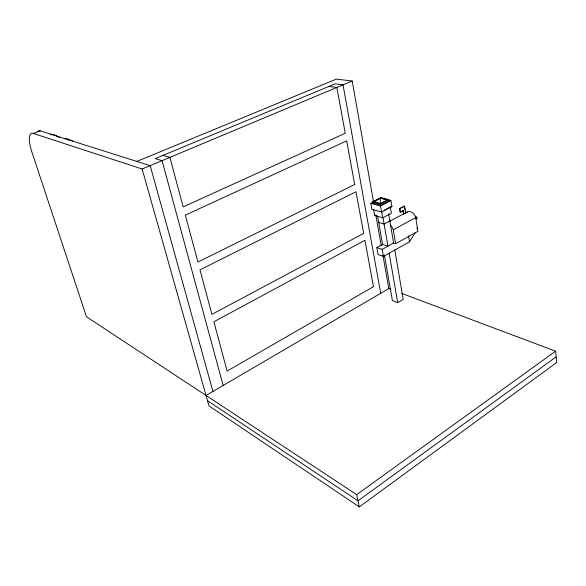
<?xml version="1.0" encoding="UTF-8"?>
<svg xmlns="http://www.w3.org/2000/svg" width="586" height="586" viewBox="0 0 586 586"><rect width="100%" height="100%" fill="white"/><g stroke="black" fill="none" stroke-linecap="round" stroke-linejoin="round"><path stroke-width="0.88" d="M383.017 217.743L387.939 246.186L382.548 244.45L376.835 247.585L378.087 254.573L383.449 256.39L409.504 241.835L415.196 232.635M406.699 212.418C410.171 209.642 415.093 213.934 415.723 217.589L417.891 231.353L395.631 243.688L393.067 242.875M359.313 506.897L356.691 494.65L86.464 316.755L31.739 151.518A22.964 7.083 66.7 0 1 33.409 133.462L142.142 168.995L208.975 405.886L359.313 506.897L556.7 362.514L555.609 351.19L401.637 293.396M556.158 356.867L358.002 500.796L207.51 400.692M356.691 494.65L555.609 351.19M384.401 254.998L392.408 300.589L397.711 302.654L403.197 299.365L394.803 250.046M206.038 395.469L388.804 288.583L390.518 289.228M373.824 201.701L380.248 198.061L387.485 199.833L380.424 203.496L373.824 201.701L380.856 198.083M376.835 247.585L382.211 249.35L393.616 243.051L388.635 213.787M415.569 218.659L416.434 218.19L416.573 219.069L417.086 218.783L416.829 217.172L415.218 216.725M395.631 243.688L393.279 229.771L415.723 217.589M415.452 217.919L416.829 217.172M389.858 220.981L384.108 224.057L378.681 222.446M389.031 221.662L407.438 211.81M405.922 213.363L404.421 206.089L399.571 208.653L400.15 212.176L403.256 210.792L403.842 214.41M400.15 212.176L403.256 210.792M373.582 209.246L374.593 215.465L382.746 217.824L391.419 213.231L390.283 206.997L391.931 206.624L390.921 200.602L388.481 199.958M399.571 208.653L404.758 206.177M384.013 210.286L390.283 206.997M373.216 202.111L370.828 203.335L371.89 209.319L381.581 212.059L391.931 206.624M370.828 203.335L380.534 206.008L390.921 200.602M372.484 201.877L380.38 204.038L388.833 199.65L389.038 200.859L380.592 205.246L372.696 203.086L372.484 201.877L380.9 197.555L388.833 199.65M379.472 198.456L380.981 198.251L387.485 199.833M142.142 168.995L352.208 81.036L373.436 201.43M136.853 161.421L336.379 79.103L352.208 81.036M68.262 140.039L69.653 139.505L66.408 138.662L64.914 138.867M51.224 134.875L53.714 134.443L59.611 137.52M33.409 133.462L40.317 130.905L150.17 165.633L212.93 391.441M50.118 134.465L51.978 134.091M374.593 215.465L376.007 215.37M328.922 86.413L336.847 87.468L345.264 133.264L183.154 206.917L169.889 157.378L163.003 155.371M381.164 198.017L384.416 198.881M380.248 198.061L380.981 198.251M70.76 139.959L72.635 141.072M390.21 225.017L392.246 227.243L393.279 229.771M223.149 385.463L162.066 160.652L155.231 158.601L335.082 83.857L343.03 84.882L380.717 293.315M377.582 216.175L382.548 244.45M382.211 249.35L383.449 256.39M375.809 214.908L381.2 245.453M382.944 255.342L388.804 288.583M389.155 253.203L397.711 302.654M380.38 204.038L380.592 205.246M381.662 211.524L382.746 217.824M380.534 206.008L381.581 212.059M399.908 208.748L400.487 212.271M404.421 206.089L404.999 209.678M405.292 211.473L405.578 213.267M408.515 235.755L409.504 241.835M402.919 210.704L403.505 214.315M417.02 227.844L417.254 229.346M380.204 198.654L380.424 203.496M37.482 131.454A22.869 7.215 66.8 0 1 40.317 130.905M373.458 286.664L227.097 371.085L213.89 321.758L364.939 240.304L373.458 286.664M363.664 233.382L211.912 314.367L199.994 269.838L356.01 191.761L363.664 233.382M354.684 184.502L197.914 262.059L185.352 215.121L346.663 140.874L354.684 184.502"/></g></svg>
